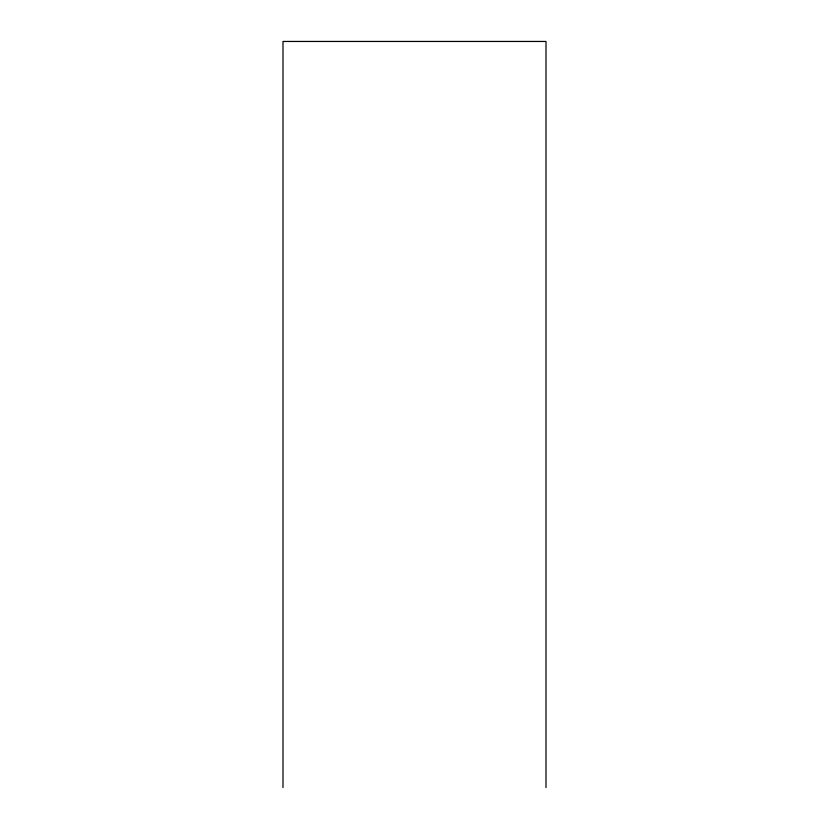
<?xml version="1.0" encoding="UTF-8"?>
<svg xmlns="http://www.w3.org/2000/svg" width="829" height="829" viewBox="0 0 829 829"><rect width="100%" height="100%" fill="white"/><g stroke="black" fill="none" stroke-linecap="round" stroke-linejoin="round"><path stroke-width="1.24" d="M546.01 787.55L546.01 41.45L282.99 41.45L282.99 787.55"/></g></svg>
